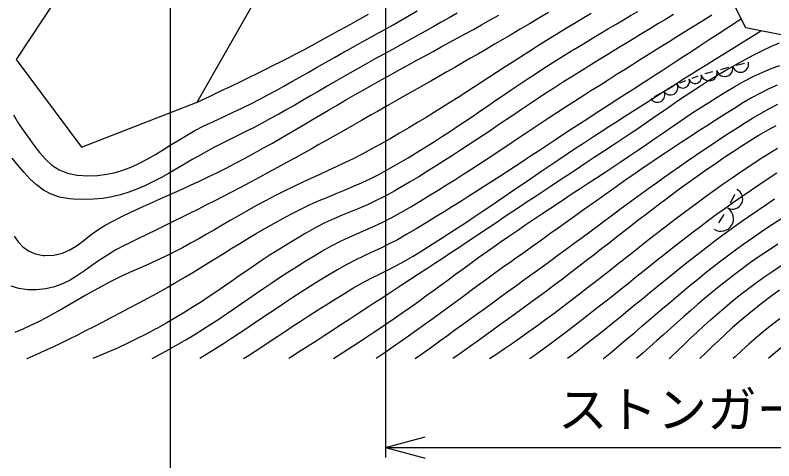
# Model space of a CAD drawing. Units: millimetres, scale not verified. Extents: x 40000 to 680000, y 20000 to 380000.
# Drawn here: x 512240 to 550410, y 236646 to 259081 of the extents above; entities that cross this region are included whole.
import ezdxf
from ezdxf.enums import TextEntityAlignment as Align

# ---------------------------------------------------------------- set-up
doc = ezdxf.new("R2010")
doc.units = ezdxf.units.MM
doc.header["$LTSCALE"] = 1000
doc.layers.add('M-BGD', color=7, linetype='Continuous', lineweight=25)
doc.layers.add('M-STR-STRC', color=7, linetype='Continuous', lineweight=25)
doc.styles.add('ＭＳ ゴシック', font='')
doc.styles.get('ＭＳ ゴシック').set_extended_font_data('MS Gothic')

msp = doc.modelspace()

# ---------------------------------------------------------------- linework, layer by layer
at = {"layer": 'M-BGD'}
for p, q in [((549007, 258438), (547474, 261486)), ((514932, 260849), (512292, 256848)), ((521401, 254699), (524386, 259950)), ((551106, 258024), (549007, 258438)), ((512292, 256848), (515577, 252442)), ((548534, 256562), (548930, 256668)), ((546950, 256136), (547346, 256242)), ((547742, 256349), (548138, 256455)), ((545685, 255679), (545990, 255794)), ((546295, 255910), (546600, 256025)), ((545042, 255345), (545369, 255529)), ((544388, 254976), (544715, 255160)), ((515577, 252442), (521401, 254699)), ((548432, 250059), (548216, 249608)), ((547892, 249044), (547620, 248625))]:
    msp.add_line(p, q, dxfattribs=at)
for points in [[(539078, 259216), (538585, 258922), (538111, 258641), (537654, 258371), (537212, 258110), (536782, 257858), (536363, 257614), (535953, 257375), (535549, 257141), (535150, 256910), (534753, 256682), (534356, 256454), (533958, 256226), (533556, 255997), (533148, 255764), (532733, 255527), (532307, 255285), (531869, 255037), (531417, 254780), (530949, 254514), (530463, 254237), (530150, 254059), (529657, 253778), (529194, 253514), (528755, 253264), (528334, 253025), (527927, 252794), (527526, 252567), (527127, 252343), (526725, 252119), (526313, 251890), (525886, 251656), (525439, 251411), (524966, 251154), (524552, 250931), (524049, 250662), (523572, 250409), (523116, 250169), (522678, 249941), (522252, 249721), (521836, 249509), (521426, 249302), (521017, 249097), (520606, 248893), (520188, 248687), (519761, 248478), (519320, 248263), (518860, 248040), (518379, 247806), (517873, 247561), (517763, 247507), (517304, 247265), (516879, 247006), (516482, 246740), (516103, 246473), (515734, 246214), (515369, 245970), (514999, 245749), (514615, 245558), (514211, 245407), (513778, 245301), (513308, 245249), (512880, 245253), (512431, 245316), (512036, 245440)], [(534483, 259184), (534077, 258952), (533676, 258725), (533277, 258501), (532878, 258278), (532476, 258053), (532068, 257826), (531651, 257595), (531223, 257358), (530782, 257112), (530324, 256858), (529847, 256591), (529348, 256312), (529341, 256308), (528846, 256028), (528380, 255760), (527936, 255504), (527512, 255256), (527101, 255016), (526699, 254782), (526303, 254553), (525906, 254326), (525505, 254100), (525094, 253874), (524670, 253646), (524227, 253413), (523978, 253287), (522301, 252448), (522050, 252315), (521607, 252069), (521180, 251824), (520765, 251581), (520359, 251343), (519960, 251114), (519564, 250894), (519168, 250688), (518771, 250497), (518368, 250323), (517957, 250170), (517535, 250040), (517100, 249935), (516647, 249858), (516176, 249811), (515682, 249796), (515162, 249818), (514970, 249834), (514477, 249920), (514044, 250071), (513660, 250277), (513314, 250532), (512996, 250828), (512692, 251157), (512393, 251512), (512087, 251884)], [(512153, 254058), (512410, 253625), (512592, 253363), (512894, 252942), (513181, 252539), (513466, 252163), (513764, 251824), (514089, 251532), (514453, 251296), (514871, 251125), (515356, 251030), (515380, 251027), (515899, 250999), (516386, 251016), (516847, 251074), (517284, 251169), (517703, 251296), (518106, 251453), (518499, 251634), (518885, 251837), (519268, 252056), (519652, 252289), (520042, 252530), (520441, 252776), (520854, 253024), (521284, 253269), (521735, 253506), (522210, 253732), (522728, 253967), (523216, 254196), (523679, 254420), (524122, 254641), (524547, 254859), (524960, 255077), (525365, 255295), (525765, 255515), (526166, 255739), (526570, 255967), (526983, 256201), (527408, 256443), (527849, 256695), (528312, 256956), (528799, 257229), (528967, 257323), (529466, 257601), (529942, 257865), (530396, 258119), (530833, 258364), (531255, 258602), (531666, 258835), (532069, 259065), (532467, 259293)], [(512821, 241789), (512846, 241800), (513293, 241998), (513726, 242195), (514149, 242392), (514564, 242589), (514976, 242789), (515386, 242992), (515797, 243200), (516214, 243413), (516638, 243633), (517072, 243860), (517520, 244097), (517985, 244344), (518470, 244602), (518913, 244839), (519414, 245110), (519887, 245375), (520338, 245633), (520768, 245885), (521183, 246134), (521585, 246379), (521979, 246622), (522368, 246863), (522755, 247104), (523145, 247346), (523541, 247589), (523946, 247835), (524365, 248084), (524800, 248338), (525256, 248596), (525737, 248862), (526113, 249064), (526610, 249319), (527080, 249543), (527529, 249743), (527963, 249926), (528387, 250100), (528808, 250271), (529232, 250448), (529663, 250637), (530108, 250846), (530574, 251082), (531043, 251339), (531539, 251625), (532014, 251906), (532470, 252181), (532909, 252452), (533333, 252720), (533743, 252984), (534143, 253245), (534534, 253505), (534919, 253763), (535298, 254021), (535675, 254278), (536051, 254536), (536429, 254796), (536811, 255056), (537197, 255320), (537592, 255586), (537996, 255856), (538412, 256130), (538842, 256409), (539287, 256693), (539751, 256983), (540234, 257281), (540355, 257354), (540837, 257645), (541285, 257915), (541703, 258167), (542099, 258404), (542477, 258629), (542844, 258846), (543206, 259059), (543568, 259270)], [(512185, 247964), (512387, 247666), (512625, 247412), (512909, 247209), (513246, 247064), (513646, 246986), (513708, 246980), (514189, 246993), (514614, 247094), (514998, 247266), (515357, 247491), (515707, 247753), (516065, 248032), (516444, 248312), (516765, 248514), (517547, 248916), (517577, 248931), (518063, 249162), (518528, 249379), (518976, 249584), (519411, 249780), (519835, 249970), (520254, 250157), (520671, 250344), (521089, 250534), (521512, 250730), (521944, 250935), (522388, 251151), (522850, 251382), (523331, 251631), (523771, 251865), (524270, 252136), (524738, 252395), (525182, 252645), (525606, 252887), (526014, 253124), (526413, 253357), (526807, 253590), (527201, 253824), (527600, 254061), (528010, 254303), (528435, 254553), (528881, 254813), (529352, 255085), (529714, 255292), (530212, 255574), (530691, 255843), (531152, 256099), (531598, 256345), (532030, 256583), (532452, 256814), (532865, 257039), (533272, 257260), (533675, 257479), (534077, 257698), (534479, 257918), (534883, 258140), (535293, 258367), (535710, 258600), (536137, 258840), (536576, 259089)], [(541216, 259160), (540766, 258894), (540297, 258613), (539931, 258391), (539442, 258090), (538973, 257798), (538521, 257514), (538085, 257238), (537663, 256968), (537252, 256704), (536850, 256445), (536456, 256189), (536067, 255937), (535682, 255687), (535298, 255439), (534914, 255191), (534527, 254944), (534136, 254695), (533738, 254445), (533332, 254192), (532914, 253936), (532485, 253676), (532040, 253410), (531579, 253139), (531100, 252861), (530649, 252603), (530156, 252330), (529690, 252082), (529245, 251856), (528816, 251647), (528397, 251448), (527982, 251256), (527566, 251066), (527143, 250872), (526707, 250670), (526253, 250455), (525775, 250221), (525332, 249998), (524830, 249735), (524355, 249479), (523906, 249229), (523476, 248985), (523061, 248745), (522658, 248509), (522262, 248277), (521867, 248048), (521472, 247821), (521069, 247596), (520656, 247373), (520228, 247151), (519781, 246928), (519310, 246706), (518811, 246482), (518460, 246332), (517988, 246126), (517530, 245910), (517083, 245686), (516647, 245456), (516221, 245222), (515803, 244986), (515392, 244750), (514987, 244517), (514588, 244288), (514192, 244065), (513799, 243850), (513408, 243645), (513016, 243453), (512625, 243275), (512231, 243114)], [(545364, 259111), (544958, 258868), (544572, 258637), (544202, 258415), (543842, 258197), (543485, 257980), (543126, 257762), (542759, 257537), (542378, 257304), (541979, 257058), (541554, 256796), (541098, 256514), (540780, 256317), (540293, 256014), (539826, 255718), (539377, 255430), (538943, 255148), (538523, 254872), (538114, 254602), (537716, 254335), (537325, 254072), (536941, 253813), (536560, 253555), (536181, 253299), (535803, 253044), (535422, 252789), (535038, 252534), (534647, 252277), (534250, 252018), (533842, 251757), (533423, 251492), (532990, 251223), (532542, 250949), (532076, 250670), (531590, 250384), (531347, 250243), (530860, 249975), (530400, 249744), (529960, 249541), (529534, 249356), (529114, 249181), (528693, 249006), (528266, 248822), (527825, 248619), (527364, 248388), (526893, 248130), (526833, 248096), (525233, 247118), (525073, 247015), (524667, 246746), (524273, 246481), (523890, 246218), (523513, 245956), (523139, 245696), (522764, 245437), (522387, 245177), (522002, 244917), (521607, 244656), (521199, 244393), (520775, 244128), (520330, 243861), (519862, 243589), (519367, 243314), (519324, 243291), (518823, 243024), (518341, 242779), (517875, 242552), (517423, 242342), (516983, 242144), (516551, 241957), (516153, 241789)], [(519131, 241789), (519576, 242026), (519826, 242164), (520322, 242445), (520792, 242720), (521240, 242991), (521669, 243258), (522081, 243523), (522479, 243784), (522868, 244044), (523249, 244303), (523625, 244562), (524000, 244820), (524377, 245080), (524758, 245341), (525147, 245605), (525546, 245872), (525959, 246142), (526389, 246417), (526838, 246697), (527310, 246982), (527674, 247197), (528158, 247466), (528612, 247697), (529046, 247899), (529467, 248086), (529884, 248267), (530305, 248455), (530740, 248659), (531195, 248892), (531650, 249146), (532144, 249438), (532620, 249722), (533077, 249999), (533518, 250270), (533946, 250536), (534361, 250798), (534765, 251057), (535162, 251312), (535551, 251566), (535936, 251819), (536317, 252071), (536698, 252324), (537079, 252578), (537463, 252834), (537851, 253093), (538245, 253356), (538648, 253623), (539060, 253895), (539484, 254174), (539922, 254459), (540375, 254752), (540846, 255053), (541205, 255281), (541681, 255582), (542122, 255861), (542535, 256121), (542925, 256367), (543296, 256602), (543656, 256828), (544010, 257050), (544363, 257272), (544721, 257496), (545089, 257726), (545474, 257967), (545880, 258220), (546314, 258491), (546781, 258781), (547287, 259096)], [(521401, 254699), (522019, 254994), (522584, 255265), (523105, 255515), (523586, 255746), (524034, 255963), (524455, 256169), (524855, 256366), (525240, 256558), (525617, 256748), (525991, 256940), (526369, 257137), (526757, 257341), (527160, 257556), (527586, 257786), (528040, 258034), (528528, 258302), (528594, 258339), (529092, 258615), (529564, 258880), (530013, 259134)], [(548781, 258888), (548195, 258506), (547658, 258156), (547163, 257833), (546706, 257535), (546280, 257258), (545881, 256998), (545502, 256751), (545138, 256515), (544785, 256286), (544436, 256059), (544085, 255832), (543729, 255601), (543360, 255362), (542974, 255113), (542565, 254848), (542127, 254566), (541656, 254261), (541629, 254244), (541147, 253932), (540682, 253630), (540234, 253336), (539800, 253052), (539378, 252774), (538967, 252503), (538565, 252238), (538171, 251978), (537782, 251721), (537397, 251468), (537014, 251217), (536632, 250966), (536248, 250717), (535861, 250467), (535469, 250215), (535071, 249961), (534664, 249704), (534247, 249443), (533818, 249177), (533375, 248906), (532917, 248627), (532442, 248342), (531953, 248050), (531473, 247778), (531025, 247546), (530600, 247340), (530186, 247147), (529770, 246954), (529343, 246747), (528893, 246512), (528454, 246263), (527964, 245970), (527497, 245685), (527051, 245406), (526623, 245132), (526210, 244864), (525809, 244600), (525418, 244339), (525034, 244081), (524655, 243825), (524277, 243570), (523897, 243314), (523514, 243058), (523125, 242801), (522725, 242541), (522314, 242278), (521888, 242011), (521525, 241789)], [(523727, 241789), (523922, 241915), (524311, 242169), (524695, 242421), (525076, 242673), (525457, 242925), (525841, 243179), (526229, 243435), (526625, 243694), (527031, 243957), (527449, 244225), (527882, 244499), (528332, 244780), (528803, 245068), (529235, 245330), (529711, 245604), (530150, 245837), (530566, 246046), (530975, 246249), (531392, 246461), (531831, 246702), (532256, 246954), (532744, 247257), (533214, 247552), (533666, 247839), (534103, 248120), (534527, 248396), (534939, 248666), (535340, 248932), (535734, 249195), (536120, 249456), (536502, 249714), (536881, 249972), (537258, 250230), (537636, 250488), (538016, 250748), (538399, 251010), (538788, 251275), (539184, 251544), (539590, 251817), (540006, 252096), (540434, 252381), (540877, 252673), (541335, 252974), (541811, 253282), (541979, 253390), (542455, 253696), (542898, 253981), (543315, 254248), (543710, 254501), (544087, 254741), (544451, 254973), (544807, 255200), (545160, 255423), (545513, 255646), (545873, 255873), (546243, 256105), (546628, 256346), (547033, 256599), (547463, 256867), (547922, 257153), (548416, 257459), (548947, 257790), (549522, 258146), (549755, 258290)], [(550678, 257668), (550238, 257482), (549822, 257289), (549391, 257072), (548957, 256838), (548460, 256561), (547993, 256292), (547550, 256027), (547127, 255768), (546722, 255511), (546330, 255256), (545946, 255001), (545568, 254745), (545191, 254486), (544811, 254223), (544425, 253956), (544028, 253681), (543616, 253398), (543186, 253106), (542733, 252803), (542329, 252536), (541846, 252220), (541377, 251912), (540921, 251612), (540477, 251319), (540044, 251032), (539620, 250752), (539206, 250477), (538800, 250206), (538400, 249940), (538006, 249677), (537617, 249418), (537232, 249160), (536849, 248905), (536468, 248650), (536088, 248396), (535708, 248142), (535326, 247888), (534942, 247632), (534554, 247374), (534163, 247114), (533765, 246851), (533362, 246584), (532951, 246313), (532531, 246036), (532102, 245755), (531663, 245467), (531212, 245173), (530749, 244871), (530272, 244562), (530016, 244396), (529534, 244084), (529072, 243784), (528628, 243495), (528198, 243215), (527782, 242943), (527376, 242678), (526978, 242419), (526587, 242166), (526200, 241915), (526004, 241789)], [(528259, 241789), (529760, 242768), (529835, 242818), (530293, 243124), (530768, 243444), (530796, 243463), (531266, 243783), (531707, 244089), (532125, 244383), (532524, 244668), (532909, 244946), (533283, 245220), (533652, 245491), (534020, 245763), (534392, 246036), (534772, 246315), (535164, 246601), (535574, 246896), (536005, 247203), (536462, 247525), (536597, 247619), (537065, 247943), (537509, 248248), (537933, 248537), (538340, 248813), (538736, 249079), (539122, 249337), (539504, 249591), (539886, 249843), (540270, 250097), (540662, 250354), (541064, 250619), (541482, 250893), (541918, 251180), (542376, 251483), (542679, 251683), (543151, 251998), (543598, 252300), (544022, 252590), (544428, 252870), (544820, 253141), (545203, 253406), (545581, 253666), (545959, 253923), (546341, 254178), (546730, 254434), (547132, 254691), (547551, 254952), (547991, 255218), (548456, 255492), (548923, 255758), (549405, 256012), (549850, 256217), (550277, 256390), (550707, 256550)], [(550577, 255564), (550160, 255373), (549734, 255160), (549286, 254914), (548889, 254678), (548399, 254374), (547925, 254077), (547465, 253786), (547018, 253501), (546584, 253222), (546161, 252947), (545747, 252676), (545343, 252408), (544946, 252142), (544556, 251879), (544171, 251618), (543790, 251357), (543413, 251096), (543037, 250835), (542663, 250573), (542288, 250309), (541912, 250043), (541534, 249774), (541152, 249502), (540765, 249226), (540373, 248945), (539973, 248658), (539565, 248366), (539148, 248067), (538721, 247761), (538283, 247447), (537831, 247125), (537366, 246794), (537212, 246684), (536749, 246354), (536313, 246040), (535898, 245739), (535502, 245450), (535118, 245169), (534744, 244893), (534375, 244622), (534006, 244351), (533634, 244078), (533254, 243801), (532862, 243518), (532453, 243225), (532024, 242920), (531570, 242600), (531376, 242465), (530905, 242138), (530451, 241824), (530399, 241789)], [(532370, 241789), (532793, 242093), (533209, 242393), (533607, 242681), (533992, 242960), (534368, 243233), (534739, 243503), (535109, 243772), (535482, 244043), (535862, 244319), (536253, 244603), (536659, 244898), (537084, 245205), (537532, 245529), (537767, 245699), (538234, 246036), (538686, 246364), (539124, 246684), (539550, 246997), (539964, 247302), (540368, 247601), (540764, 247894), (541151, 248182), (541532, 248465), (541909, 248745), (542281, 249021), (542651, 249295), (543019, 249567), (543387, 249837), (543756, 250107), (544128, 250377), (544503, 250647), (544884, 250918), (545270, 251191), (545663, 251467), (546066, 251745), (546478, 252027), (546901, 252314), (547336, 252605), (547785, 252902), (548249, 253206), (548729, 253516), (548855, 253597), (549329, 253892), (549774, 254151), (550199, 254383), (550613, 254593)], [(550518, 253517), (550101, 253290), (549670, 253040), (549219, 252763), (548844, 252521), (548365, 252204), (547902, 251893), (547456, 251588), (547025, 251289), (546606, 250995), (546200, 250704), (545804, 250418), (545417, 250134), (545038, 249852), (544665, 249573), (544297, 249294), (543933, 249015), (543571, 248737), (543210, 248457), (542849, 248176), (542485, 247893), (542118, 247606), (541747, 247317), (541369, 247023), (540985, 246725), (540591, 246421), (540187, 246112), (539772, 245796), (539343, 245472), (538901, 245141), (538443, 244801), (538323, 244713), (537864, 244376), (537429, 244059), (537013, 243758), (536614, 243470), (536227, 243193), (535849, 242922), (535476, 242655), (535104, 242389), (534729, 242121), (534349, 241847), (534268, 241789)], [(536109, 241789), (536478, 242040), (536864, 242303), (537259, 242573), (537667, 242856), (538091, 243155), (538533, 243473), (538878, 243727), (539339, 244071), (539784, 244406), (540214, 244733), (540631, 245052), (541036, 245365), (541430, 245672), (541815, 245973), (542192, 246269), (542563, 246561), (542929, 246850), (543291, 247136), (543651, 247419), (544011, 247701), (544371, 247982), (544732, 248263), (545098, 248545), (545468, 248827), (545844, 249112), (546228, 249398), (546621, 249688), (547024, 249982), (547439, 250280), (547867, 250583), (548310, 250892), (548769, 251207), (549245, 251529), (549250, 251533), (549719, 251843), (550163, 252125), (550587, 252384)], [(538113, 241789), (538180, 241836), (538601, 242133), (539040, 242451), (539433, 242741), (539892, 243087), (540335, 243424), (540763, 243753), (541177, 244075), (541579, 244390), (541970, 244700), (542352, 245003), (542726, 245303), (543094, 245598), (543457, 245889), (543816, 246178), (544173, 246464), (544530, 246750), (544887, 247034), (545247, 247318), (545610, 247603), (545979, 247888), (546354, 248176), (546737, 248466), (547129, 248758), (547532, 249055), (547948, 249356), (548378, 249662), (548822, 249974), (549284, 250291), (549656, 250544), (550125, 250856), (550569, 251140)], [(550446, 249813), (550056, 249555), (549581, 249233), (549124, 248917), (548684, 248606), (548259, 248301), (547848, 248000), (547449, 247703), (547061, 247410), (546683, 247118), (546312, 246829), (545948, 246541), (545589, 246253), (545233, 245966), (544879, 245678), (544526, 245389), (544171, 245098), (543814, 244804), (543453, 244508), (543086, 244207), (542713, 243903), (542331, 243593), (541938, 243278), (541535, 242956), (541118, 242628), (540687, 242292), (540240, 241948), (540032, 241789)], [(541826, 241789), (541847, 241805), (542251, 242136), (542642, 242461), (543022, 242780), (543392, 243094), (543755, 243403), (544112, 243709), (544463, 244011), (544812, 244310), (545159, 244606), (545506, 244901), (545855, 245195), (546208, 245488), (546565, 245782), (546928, 246075), (547300, 246370), (547682, 246666), (548075, 246964), (548480, 247265), (548900, 247570), (549337, 247878), (549791, 248190), (550264, 248508), (550335, 248555), (550806, 248858)], [(550613, 247554), (550136, 247240), (549680, 246930), (549243, 246623), (548824, 246318), (548420, 246016), (548030, 245715), (547653, 245416), (547286, 245117), (546928, 244819), (546577, 244520), (546231, 244221), (545889, 243920), (545549, 243618), (545209, 243314), (544868, 243007), (544523, 242697), (544174, 242384), (543818, 242067), (543503, 241789)], [(545145, 241789), (545231, 241871), (545564, 242189), (545894, 242504), (546223, 242816), (546554, 243126), (546888, 243435), (547227, 243742), (547573, 244049), (547929, 244355), (548295, 244660), (548674, 244966), (549067, 245273), (549477, 245580), (549906, 245889), (550355, 246199), (550826, 246511)], [(550703, 245234), (550258, 244915), (549836, 244599), (549433, 244283), (549047, 243969), (548677, 243655), (548320, 243341), (547974, 243026), (547637, 242711), (547308, 242395), (546984, 242078), (546692, 241789)], [(550713, 243797), (550296, 243473), (549898, 243152), (549517, 242832), (549152, 242514), (548799, 242196), (548458, 241878), (548364, 241789)], [(550773, 242339), (550385, 242009), (550135, 241789)]]:
    msp.add_lwpolyline(points, dxfattribs=at)
for centre, radius, start, end in [((547940, 256402), 410, 195.0476, 15.0484), ((548732, 256615), 410, 195.0476, 15.0476), ((547148, 256189), 410, 195.0467, 15.0476), ((545837, 255737), 326, 200.7028, 20.7036), ((546447, 255967), 326, 200.7036, 20.7036), ((545205, 255437), 376, 209.4315, 29.4315), ((544551, 255068), 376, 209.4326, 29.4315), ((548324, 249834), 521, 244.4239, 64.4239), ((547756, 248834), 628, 237.0378, 57.0378)]:
    msp.add_arc(centre, radius, start, end, dxfattribs=at)
at = {"layer": 'M-STR-STRC'}
for p, q in [((520044, 284590), (520044, 228818)), ((530873, 281044), (530873, 236818)), ((530873, 237318), (532873, 237856)), ((530873, 237318), (563378, 237318)), ((530873, 237318), (532873, 236779))]:
    msp.add_line(p, q, dxfattribs=at)

# ---------------------------------------------------------------- texts
at = {"layer": 'M-STR-STRC', "style": 'ＭＳ ゴシック'}
msp.add_text('ストンガード', height=1833, dxfattribs=at).set_placement((547047, 237766), align=Align.BOTTOM_CENTER)

doc.saveas('drawing.dxf')
